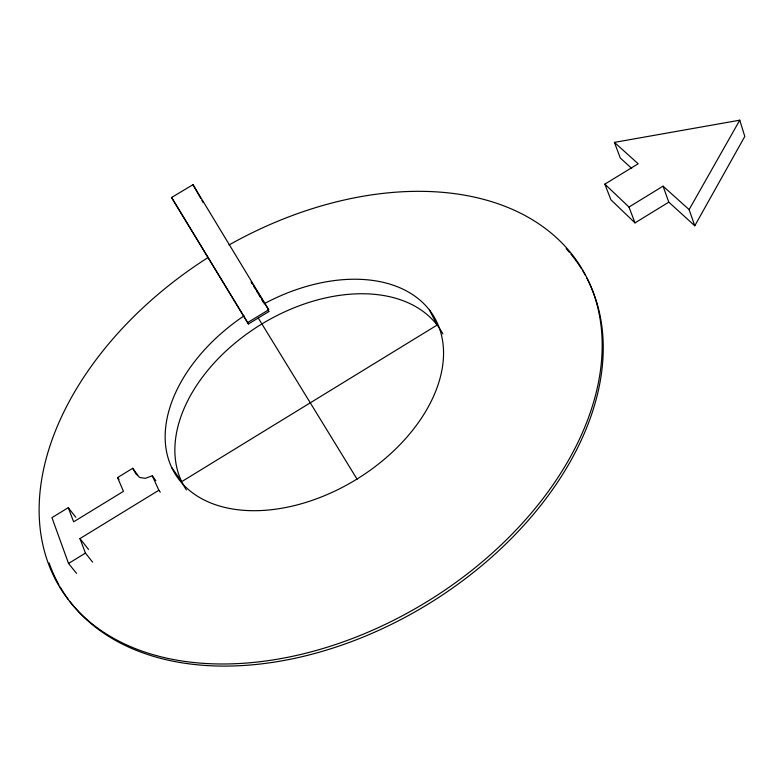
<?xml version="1.0" encoding="UTF-8"?>
<svg xmlns="http://www.w3.org/2000/svg" width="784" height="784" viewBox="0 0 784 784"><rect width="100%" height="100%" fill="white"/><g stroke="black" fill="none" stroke-linecap="round" stroke-linejoin="round"><path stroke-width="1.18" d="M614.421 142.384L638.176 163.768L604.846 184.142L628.984 207.045L663.048 186.151L668.791 202.145L694.781 225.792L744.8 136.436L739.763 120.187L614.421 142.384L620.281 158.005L631.688 168.384M694.781 225.792L689.116 209.612L739.763 120.187M92.61 562.128L85.436 553.102L79.958 538.588L158.848 490.245L152.292 475.78L145.354 478.318L139.836 477.525L135.916 473.889L132.741 468.293L117.571 477.564L123.441 491.352L73.627 521.83L68.277 507.669L51.94 517.646L68.541 563.471L76.538 573.349M68.541 563.471L85.436 553.102M604.846 184.142L610.922 199.802L635.001 222.891L668.791 202.145M247.45 322.685L268.706 309.788L192.991 184.681L171.559 197.499L248.44 323.959L268.824 311.581L267.599 309.533M663.048 186.151L689.116 209.612M79.958 538.588L88.514 549.408M68.277 507.669L75.813 517.283M117.571 477.564L119.011 479.514M132.741 468.293L137.729 475.163M152.292 475.78L155.84 480.719M158.848 490.245L160.279 492.225M171.882 467.754L180.977 480.67M252.448 283.896L251.145 281.819L252.37 283.877M253.751 285.964L268.706 309.788M267.52 309.513L268.824 311.581M357.132 479.269L258.22 317.932M171.559 197.499L248.44 323.959M253.585 285.925L254.81 287.983M256.633 291.06L257.858 293.108M259.073 295.166L260.288 297.214M261.513 299.263L263.336 302.35M192.991 184.681L200.724 198.362M201.919 200.469L203.105 202.576M429.524 310.062L437.129 325.056L181.682 481.66A150.195 99.578 -31.5 0 1 267.952 320.401A150.195 99.578 -31.5 0 1 442.901 333.935M628.984 207.045L635.001 222.891M186.376 489.961A150.195 99.578 -31.5 0 1 182.192 482.728M582.757 270.833A305.417 204.065 -31.6 0 1 585.207 275.057M586.942 278.281A305.417 204.065 -31.6 0 1 431.435 602.083A305.417 204.065 -31.6 0 1 69.717 601.289M68.247 599.319A305.417 204.065 -31.6 0 1 60.182 587.04M58.976 584.923A305.417 204.065 -31.6 0 1 49.118 562.932M566.166 248.685A305.417 204.065 -31.6 0 1 569.331 252.252M570.879 254.085A305.417 204.065 -31.6 0 1 581.483 268.755M229.006 244.98A305.799 203.948 -31.6 0 1 598.339 382.955A305.799 203.948 -31.6 0 1 147.461 652.945A305.799 203.948 -31.6 0 1 208.279 257.397M264.022 303.8A151.42 99.186 -31.4 0 1 441.363 372.841A151.42 99.186 -31.4 0 1 220.157 506.199A151.42 99.186 -31.4 0 1 244.079 315.825"/></g></svg>
